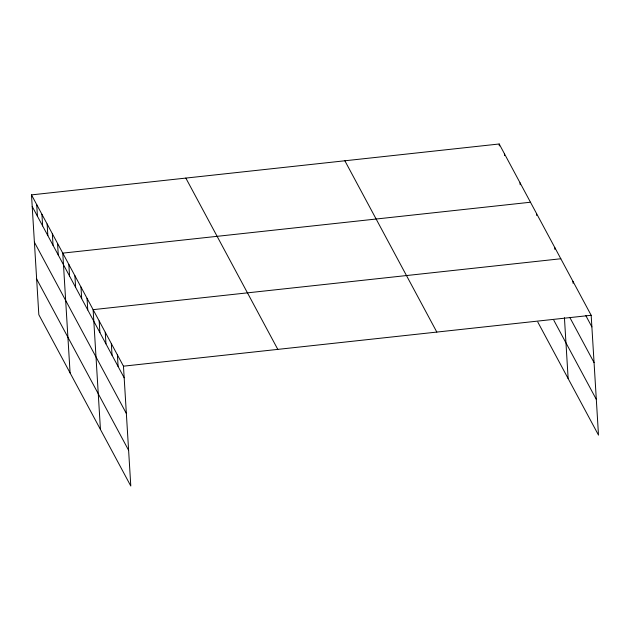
<?xml version="1.0" encoding="UTF-8"?>
<svg xmlns="http://www.w3.org/2000/svg" width="630" height="630" viewBox="0 0 630 630"><rect width="100%" height="100%" fill="white"/><g stroke="black" fill="none" stroke-linecap="round" stroke-linejoin="round"><path stroke-width="0.94" d="M31.5 194.883L123.464 366.18L130.796 486.013L38.832 314.716L31.5 194.883L499.204 143.987L591.168 315.284L598.5 435.117L537.799 322.064M530.476 202.23L62.772 253.126L70.095 372.96M560.818 258.757L93.114 309.653L100.446 429.487M123.464 366.18L591.168 315.284M585.813 315.599L591.885 326.899M569.788 317.394L594.066 362.612M553.825 320.268L596.319 399.404M344.862 160.776L436.826 332.081M185.842 178.085L277.806 349.382M32.209 206.498L124.173 377.795M34.398 242.211L126.362 413.508M36.642 279.003L128.614 450.308M572.961 281.366L573.08 283.303M564.425 317.701L568.15 378.591M554.754 247.448L554.872 249.386M536.539 213.531L536.658 215.468M520.049 182.81L520.167 184.748M504.417 153.689L504.535 155.626M499.204 143.987L499.322 145.916M117.393 354.879L118.109 366.495M111.329 343.57L112.038 355.186M105.257 332.262L105.966 343.878M99.186 320.961L99.894 332.577M87.05 298.344L87.759 309.96M80.979 287.044L81.687 298.659M74.907 275.735L75.616 287.351M68.835 264.427L69.552 276.042M57.558 243.416L58.267 255.032M52.345 233.706L53.054 245.322M47.132 224.004L47.848 235.62M41.926 214.294L42.635 225.91M36.713 204.585L37.422 216.2"/></g></svg>
